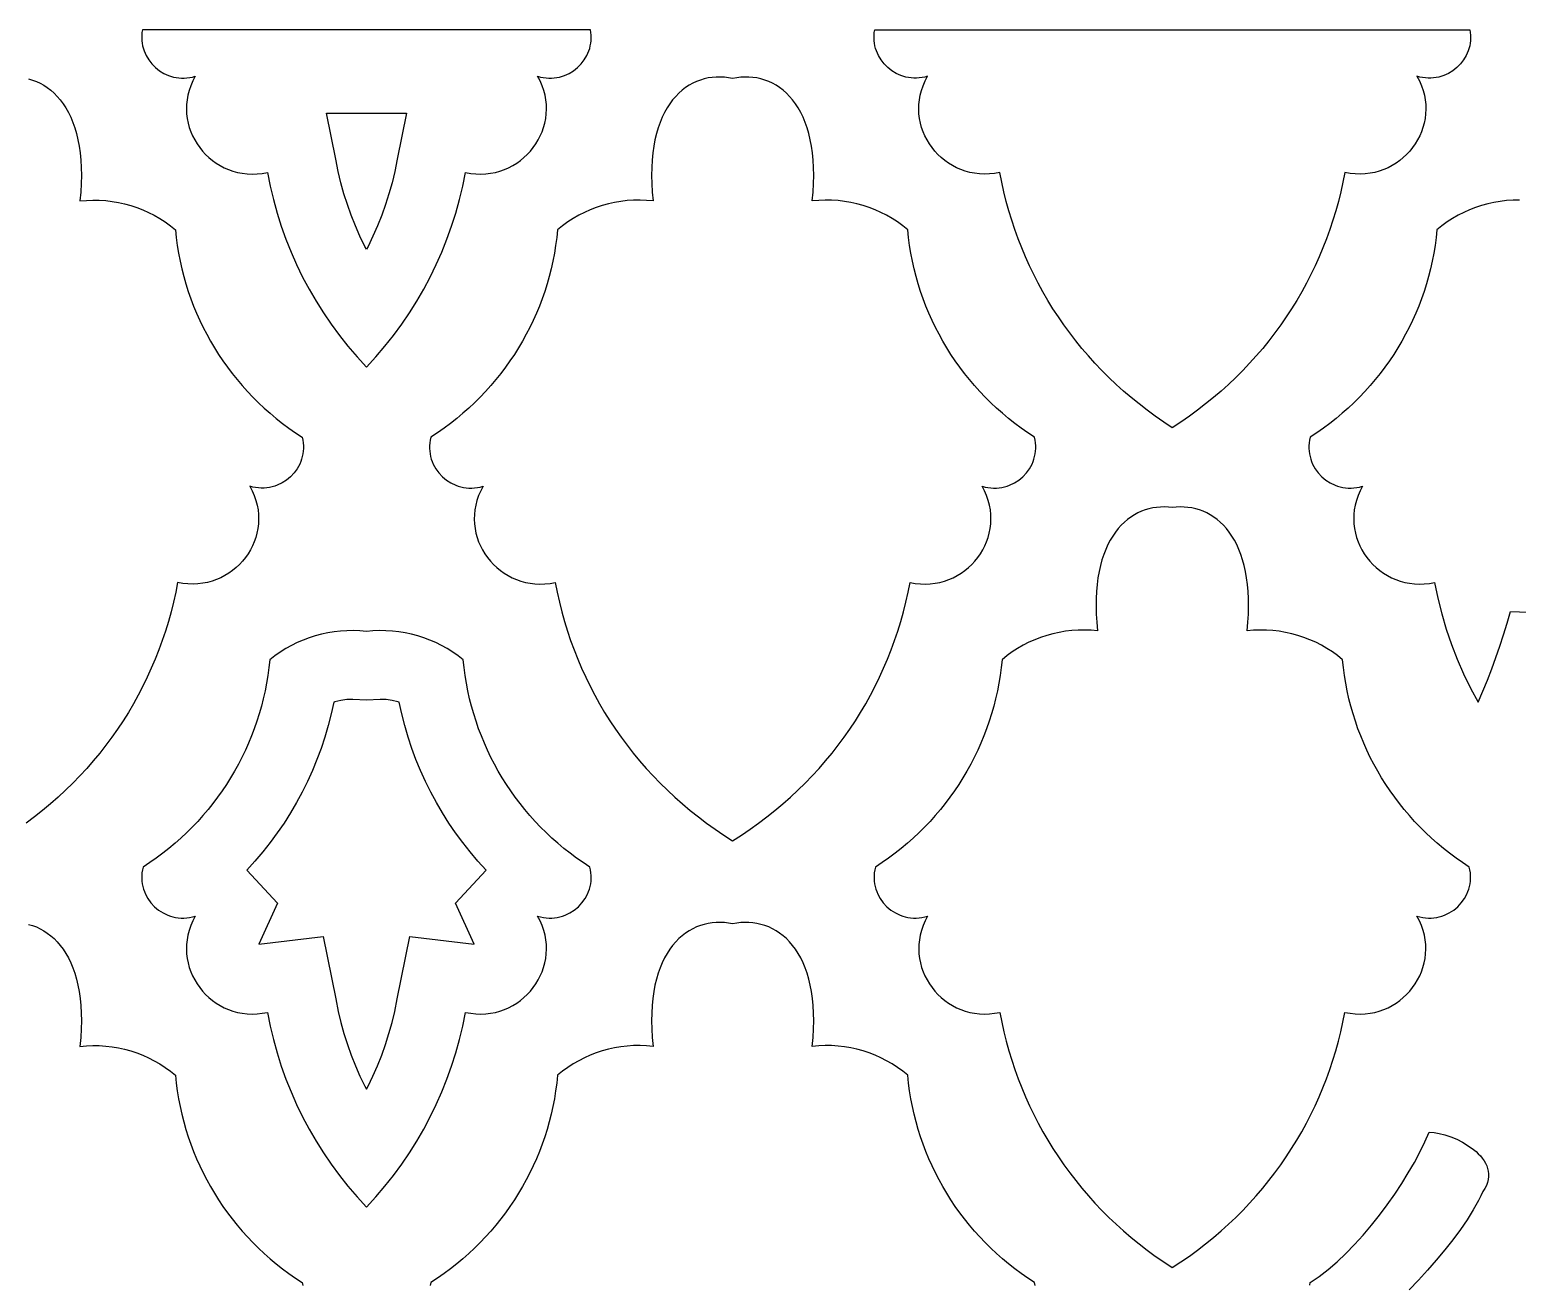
# Model space of a CAD drawing. Extents: x 50 to 3710, y -977 to -877.
# Drawn here: x 2746.4 to 2811.5, y -931.9 to -877.1 of the extents above; entities that cross this region are included whole.
import ezdxf

# ---------------------------------------------------------------- set-up
doc = ezdxf.new("R2010")
doc.units = 0
doc.layers.add('LAYER_1', color=18, linetype='CONTINUOUS')

msp = doc.modelspace()

# ---------------------------------------------------------------- linework, layer by layer
at = {"layer": 'LAYER_1'}
for points in [[(2761.131, -891.842), (2761.544, -891.391), (2761.94, -890.928), (2762.317, -890.452), (2762.676, -889.964), (2763.016, -889.464), (2763.337, -888.953), (2763.639, -888.431), (2763.922, -887.899), (2764.185, -887.356), (2764.429, -886.805), (2764.652, -886.244), (2764.855, -885.675), (2765.038, -885.098), (2765.201, -884.513), (2765.342, -883.921), (2765.463, -883.322), (2765.69, -883.364), (2765.915, -883.389), (2766.135, -883.396), (2766.351, -883.387), (2766.563, -883.362), (2766.769, -883.322), (2766.969, -883.268), (2767.163, -883.2), (2767.35, -883.119), (2767.53, -883.025), (2767.702, -882.92), (2767.865, -882.803), (2768.02, -882.675), (2768.165, -882.538), (2768.301, -882.392), (2768.426, -882.237), (2768.54, -882.074), (2768.643, -881.904), (2768.735, -881.727), (2768.814, -881.544), (2768.88, -881.356), (2768.932, -881.163), (2768.971, -880.966), (2768.996, -880.766), (2769.006, -880.563), (2769, -880.358), (2768.979, -880.151), (2768.941, -879.944), (2768.887, -879.736), (2768.815, -879.529), (2768.725, -879.323), (2768.617, -879.119), (2768.74, -879.152), (2768.863, -879.176), (2768.984, -879.191), (2769.104, -879.199), (2769.223, -879.198), (2769.34, -879.19), (2769.568, -879.151), (2769.787, -879.085), (2769.993, -878.992), (2770.185, -878.876), (2770.361, -878.738), (2770.518, -878.58), (2770.655, -878.404), (2770.77, -878.213), (2770.86, -878.007), (2770.895, -877.899), (2770.923, -877.789), (2770.944, -877.676), (2770.957, -877.561), (2770.963, -877.444), (2770.961, -877.325), (2770.95, -877.205), (2770.931, -877.083), (2761.131, -877.083), (2751.33, -877.083), (2751.311, -877.205), (2751.301, -877.325), (2751.298, -877.444), (2751.304, -877.561), (2751.317, -877.676), (2751.338, -877.789), (2751.401, -878.007), (2751.491, -878.213), (2751.606, -878.404), (2751.743, -878.58), (2751.9, -878.738), (2752.076, -878.876), (2752.268, -878.992), (2752.475, -879.085), (2752.693, -879.151), (2752.806, -879.174), (2752.921, -879.19), (2753.038, -879.198), (2753.157, -879.199), (2753.277, -879.191), (2753.399, -879.176), (2753.521, -879.152), (2753.644, -879.119), (2753.536, -879.323), (2753.446, -879.529), (2753.374, -879.736), (2753.32, -879.944), (2753.282, -880.151), (2753.261, -880.358), (2753.255, -880.563), (2753.265, -880.766), (2753.29, -880.966), (2753.329, -881.163), (2753.381, -881.356), (2753.448, -881.544), (2753.527, -881.727), (2753.618, -881.904), (2753.721, -882.074), (2753.835, -882.237), (2753.96, -882.392), (2754.096, -882.538), (2754.241, -882.675), (2754.396, -882.803), (2754.56, -882.92), (2754.732, -883.025), (2754.911, -883.119), (2755.098, -883.2), (2755.292, -883.268), (2755.492, -883.322), (2755.698, -883.362), (2755.91, -883.387), (2756.126, -883.396), (2756.347, -883.389), (2756.571, -883.364), (2756.799, -883.322), (2756.919, -883.921), (2757.061, -884.513), (2757.223, -885.098), (2757.406, -885.675), (2757.609, -886.244), (2757.833, -886.805), (2758.076, -887.356), (2758.339, -887.899), (2758.622, -888.431), (2758.924, -888.953), (2759.245, -889.464), (2759.585, -889.964), (2759.944, -890.452), (2760.321, -890.928), (2760.717, -891.391)], [(2796.38, -894.488), (2796.004, -894.241), (2795.636, -893.985), (2795.276, -893.722), (2794.925, -893.451), (2794.582, -893.172), (2794.248, -892.885), (2793.922, -892.591), (2793.605, -892.29), (2793.297, -891.982), (2792.998, -891.667), (2792.708, -891.345), (2792.427, -891.017), (2792.156, -890.682), (2791.893, -890.341), (2791.64, -889.994), (2791.396, -889.641), (2791.161, -889.283), (2790.937, -888.918), (2790.721, -888.548), (2790.516, -888.173), (2790.32, -887.793), (2790.134, -887.408), (2789.958, -887.019), (2789.792, -886.624), (2789.636, -886.225), (2789.49, -885.822), (2789.354, -885.415), (2789.229, -885.004), (2789.114, -884.589), (2789.01, -884.17), (2788.916, -883.748), (2788.833, -883.322), (2788.605, -883.364), (2788.38, -883.389), (2788.16, -883.396), (2787.944, -883.387), (2787.732, -883.362), (2787.526, -883.322), (2787.326, -883.268), (2787.132, -883.2), (2786.945, -883.119), (2786.765, -883.025), (2786.594, -882.92), (2786.43, -882.803), (2786.275, -882.675), (2786.13, -882.538), (2785.994, -882.392), (2785.869, -882.237), (2785.755, -882.074), (2785.652, -881.904), (2785.56, -881.727), (2785.482, -881.544), (2785.415, -881.356), (2785.363, -881.163), (2785.324, -880.966), (2785.299, -880.766), (2785.289, -880.563), (2785.295, -880.358), (2785.316, -880.151), (2785.354, -879.944), (2785.408, -879.736), (2785.48, -879.529), (2785.57, -879.323), (2785.678, -879.119), (2785.555, -879.152), (2785.433, -879.176), (2785.311, -879.191), (2785.191, -879.199), (2785.072, -879.198), (2784.955, -879.19), (2784.727, -879.151), (2784.508, -879.085), (2784.302, -878.992), (2784.11, -878.876), (2783.934, -878.738), (2783.777, -878.58), (2783.64, -878.404), (2783.525, -878.213), (2783.435, -878.007), (2783.4, -877.899), (2783.372, -877.789), (2783.351, -877.676), (2783.338, -877.561), (2783.332, -877.444), (2783.335, -877.325), (2783.345, -877.205), (2783.364, -877.083), (2809.396, -877.083), (2809.415, -877.205), (2809.426, -877.325), (2809.428, -877.444), (2809.423, -877.561), (2809.409, -877.676), (2809.388, -877.789), (2809.325, -878.007), (2809.235, -878.213), (2809.121, -878.404), (2808.984, -878.58), (2808.826, -878.738), (2808.65, -878.876), (2808.458, -878.992), (2808.252, -879.085), (2808.034, -879.151), (2807.921, -879.174), (2807.806, -879.19), (2807.689, -879.198), (2807.57, -879.199), (2807.449, -879.191), (2807.328, -879.176), (2807.206, -879.152), (2807.083, -879.119), (2807.191, -879.323), (2807.28, -879.529), (2807.352, -879.736), (2807.407, -879.944), (2807.444, -880.151), (2807.466, -880.358), (2807.471, -880.563), (2807.461, -880.766), (2807.437, -880.966), (2807.398, -881.163), (2807.345, -881.356), (2807.279, -881.544), (2807.2, -881.727), (2807.109, -881.904), (2807.006, -882.074), (2806.891, -882.237), (2806.766, -882.392), (2806.631, -882.538), (2806.485, -882.675), (2806.331, -882.803), (2806.167, -882.92), (2805.995, -883.025), (2805.815, -883.119), (2805.628, -883.2), (2805.434, -883.268), (2805.234, -883.322), (2805.028, -883.362), (2804.817, -883.387), (2804.601, -883.396), (2804.38, -883.389), (2804.156, -883.364), (2803.928, -883.322), (2803.845, -883.748), (2803.751, -884.17), (2803.646, -884.589), (2803.531, -885.004), (2803.406, -885.415), (2803.271, -885.822), (2803.125, -886.225), (2802.969, -886.624), (2802.803, -887.019), (2802.627, -887.408), (2802.441, -887.793), (2802.245, -888.173), (2802.039, -888.548), (2801.824, -888.918), (2801.599, -889.283), (2801.365, -889.641), (2801.121, -889.994), (2800.868, -890.341), (2800.605, -890.682), (2800.333, -891.017), (2800.052, -891.345), (2799.762, -891.667), (2799.463, -891.982), (2799.155, -892.29), (2798.839, -892.591), (2798.513, -892.885), (2798.179, -893.172), (2797.836, -893.451), (2797.485, -893.722), (2797.125, -893.985), (2796.757, -894.241)], [(2777.148, -879.212), (2776.969, -879.18), (2776.79, -879.159), (2776.612, -879.15), (2776.434, -879.152), (2776.257, -879.167), (2776.082, -879.193), (2775.909, -879.232), (2775.738, -879.283), (2775.571, -879.347), (2775.407, -879.423), (2775.247, -879.512), (2775.091, -879.614), (2774.941, -879.729), (2774.796, -879.857), (2774.657, -879.999), (2774.524, -880.154), (2774.398, -880.322), (2774.28, -880.504), (2774.169, -880.7), (2774.067, -880.91), (2773.974, -881.134), (2773.89, -881.373), (2773.815, -881.625), (2773.751, -881.893), (2773.698, -882.174), (2773.656, -882.471), (2773.625, -882.783), (2773.607, -883.109), (2773.601, -883.451), (2773.608, -883.808), (2773.629, -884.181), (2773.665, -884.569), (2773.382, -884.544), (2773.099, -884.534), (2772.817, -884.538), (2772.537, -884.556), (2772.259, -884.588), (2771.983, -884.634), (2771.711, -884.694), (2771.442, -884.768), (2771.178, -884.855), (2770.918, -884.956), (2770.663, -885.069), (2770.414, -885.196), (2770.172, -885.335), (2769.936, -885.488), (2769.708, -885.652), (2769.488, -885.829), (2769.452, -886.175), (2769.406, -886.519), (2769.35, -886.86), (2769.285, -887.199), (2769.21, -887.535), (2769.125, -887.868), (2769.031, -888.198), (2768.928, -888.524), (2768.816, -888.847), (2768.694, -889.167), (2768.564, -889.482), (2768.424, -889.794), (2768.276, -890.101), (2768.12, -890.404), (2767.955, -890.702), (2767.781, -890.995), (2767.599, -891.284), (2767.409, -891.567), (2767.211, -891.845), (2767.005, -892.118), (2766.79, -892.385), (2766.569, -892.646), (2766.339, -892.902), (2766.102, -893.151), (2765.858, -893.393), (2765.606, -893.629), (2765.347, -893.859), (2765.081, -894.082), (2764.807, -894.297), (2764.527, -894.505), (2764.24, -894.706), (2763.947, -894.9), (2763.919, -895.026), (2763.9, -895.151), (2763.891, -895.274), (2763.89, -895.396), (2763.897, -895.517), (2763.913, -895.634), (2763.936, -895.75), (2763.967, -895.863), (2764.005, -895.972), (2764.051, -896.079), (2764.161, -896.281), (2764.296, -896.466), (2764.453, -896.634), (2764.63, -896.78), (2764.825, -896.904), (2765.035, -897.003), (2765.145, -897.043), (2765.258, -897.075), (2765.373, -897.1), (2765.491, -897.118), (2765.612, -897.128), (2765.734, -897.13), (2765.857, -897.123), (2765.982, -897.108), (2766.108, -897.083), (2766.235, -897.05), (2766.127, -897.254), (2766.037, -897.46), (2765.965, -897.667), (2765.911, -897.874), (2765.873, -898.082), (2765.852, -898.288), (2765.846, -898.493), (2765.856, -898.696), (2765.881, -898.897), (2765.92, -899.094), (2765.972, -899.286), (2766.038, -899.475), (2766.117, -899.657), (2766.209, -899.834), (2766.312, -900.005), (2766.426, -900.167), (2766.551, -900.322), (2766.687, -900.469), (2766.832, -900.606), (2766.987, -900.733), (2767.15, -900.85), (2767.322, -900.956), (2767.502, -901.049), (2767.689, -901.13), (2767.883, -901.199), (2768.083, -901.253), (2768.289, -901.293), (2768.501, -901.318), (2768.717, -901.327), (2768.937, -901.319), (2769.162, -901.295), (2769.389, -901.253), (2769.474, -901.686), (2769.57, -902.115), (2769.677, -902.541), (2769.794, -902.962), (2769.922, -903.38), (2770.061, -903.794), (2770.211, -904.204), (2770.371, -904.609), (2770.541, -905.01), (2770.722, -905.405), (2770.913, -905.796), (2771.114, -906.182), (2771.325, -906.562), (2771.547, -906.937), (2771.778, -907.306), (2772.019, -907.669), (2772.27, -908.027), (2772.53, -908.378), (2772.8, -908.723), (2773.08, -909.061), (2773.369, -909.393), (2773.667, -909.718), (2773.975, -910.035), (2774.292, -910.346), (2774.618, -910.649), (2774.953, -910.945), (2775.297, -911.233), (2775.649, -911.513), (2776.011, -911.785), (2776.381, -912.048), (2776.76, -912.304), (2777.148, -912.551), (2777.535, -912.304), (2777.914, -912.048), (2778.284, -911.785), (2778.646, -911.513), (2778.999, -911.233), (2779.343, -910.945), (2779.678, -910.649), (2780.003, -910.346), (2780.32, -910.035), (2780.628, -909.718), (2780.926, -909.393), (2781.215, -909.061), (2781.495, -908.723), (2781.765, -908.378), (2782.025, -908.027), (2782.276, -907.669), (2782.517, -907.306), (2782.748, -906.937), (2782.97, -906.562), (2783.181, -906.182), (2783.382, -905.796), (2783.573, -905.405), (2783.754, -905.01), (2783.924, -904.609), (2784.084, -904.204), (2784.234, -903.794), (2784.373, -903.38), (2784.501, -902.962), (2784.618, -902.541), (2784.725, -902.115), (2784.821, -901.686), (2784.906, -901.253), (2785.133, -901.295), (2785.358, -901.319), (2785.578, -901.327), (2785.795, -901.318), (2786.006, -901.293), (2786.212, -901.253), (2786.412, -901.199), (2786.606, -901.13), (2786.793, -901.049), (2786.973, -900.956), (2787.145, -900.85), (2787.308, -900.733), (2787.463, -900.606), (2787.608, -900.469), (2787.744, -900.322), (2787.869, -900.167), (2787.984, -900.005), (2788.087, -899.834), (2788.178, -899.657), (2788.257, -899.475), (2788.323, -899.286), (2788.376, -899.094), (2788.415, -898.897), (2788.439, -898.696), (2788.449, -898.493), (2788.443, -898.288), (2788.422, -898.082), (2788.384, -897.874), (2788.33, -897.667), (2788.258, -897.46), (2788.168, -897.254), (2788.06, -897.05), (2788.187, -897.083), (2788.313, -897.108), (2788.438, -897.123), (2788.561, -897.13), (2788.683, -897.128), (2788.804, -897.118), (2788.922, -897.1), (2789.037, -897.075), (2789.151, -897.043), (2789.261, -897.003), (2789.471, -896.904), (2789.665, -896.78), (2789.842, -896.634), (2789.999, -896.466), (2790.134, -896.281), (2790.245, -896.079), (2790.29, -895.972), (2790.328, -895.863), (2790.359, -895.75), (2790.382, -895.634), (2790.398, -895.517), (2790.406, -895.396), (2790.405, -895.274), (2790.395, -895.151), (2790.376, -895.026), (2790.348, -894.9), (2790.055, -894.706), (2789.768, -894.505), (2789.488, -894.297), (2789.215, -894.082), (2788.948, -893.859), (2788.689, -893.629), (2788.438, -893.393), (2788.193, -893.151), (2787.956, -892.902), (2787.726, -892.646), (2787.505, -892.385), (2787.291, -892.118), (2787.084, -891.845), (2786.886, -891.567), (2786.696, -891.284), (2786.514, -890.995), (2786.341, -890.702), (2786.175, -890.404), (2786.019, -890.101), (2785.871, -889.794), (2785.731, -889.482), (2785.601, -889.167), (2785.48, -888.847), (2785.367, -888.524), (2785.264, -888.198), (2785.17, -887.868), (2785.085, -887.535), (2785.01, -887.199), (2784.945, -886.86), (2784.889, -886.519), (2784.843, -886.175), (2784.808, -885.829), (2784.587, -885.652), (2784.359, -885.488), (2784.123, -885.335), (2783.881, -885.196), (2783.632, -885.069), (2783.377, -884.956), (2783.118, -884.855), (2782.853, -884.768), (2782.584, -884.694), (2782.312, -884.634), (2782.036, -884.588), (2781.758, -884.556), (2781.478, -884.538), (2781.196, -884.534), (2780.914, -884.544), (2780.631, -884.569), (2780.666, -884.181), (2780.687, -883.808), (2780.694, -883.451), (2780.688, -883.109), (2780.67, -882.783), (2780.64, -882.471), (2780.597, -882.174), (2780.544, -881.893), (2780.48, -881.625), (2780.405, -881.373), (2780.321, -881.134), (2780.228, -880.91), (2780.126, -880.7), (2780.015, -880.504), (2779.897, -880.322), (2779.771, -880.154), (2779.638, -879.999), (2779.499, -879.857), (2779.354, -879.729), (2779.204, -879.614), (2779.048, -879.512), (2778.888, -879.423), (2778.724, -879.347), (2778.557, -879.283), (2778.386, -879.232), (2778.213, -879.193), (2778.038, -879.167), (2777.861, -879.152), (2777.683, -879.15), (2777.505, -879.159), (2777.326, -879.18)], [(2777.148, -879.212), (2776.969, -879.18), (2776.79, -879.159), (2776.612, -879.15), (2776.434, -879.152), (2776.257, -879.167), (2776.082, -879.193), (2775.909, -879.232), (2775.738, -879.283), (2775.571, -879.347), (2775.407, -879.423), (2775.247, -879.512), (2775.091, -879.614), (2774.941, -879.729), (2774.796, -879.857), (2774.657, -879.999), (2774.524, -880.154), (2774.398, -880.322), (2774.28, -880.504), (2774.169, -880.7), (2774.067, -880.91), (2773.974, -881.134), (2773.89, -881.373), (2773.815, -881.625), (2773.751, -881.893), (2773.698, -882.174), (2773.656, -882.471), (2773.625, -882.783), (2773.607, -883.109), (2773.601, -883.451), (2773.608, -883.808), (2773.629, -884.181), (2773.665, -884.569), (2773.382, -884.544), (2773.099, -884.534), (2772.817, -884.538), (2772.537, -884.556), (2772.259, -884.588), (2771.983, -884.634), (2771.711, -884.694), (2771.442, -884.768), (2771.178, -884.855), (2770.918, -884.956), (2770.663, -885.069), (2770.414, -885.196), (2770.172, -885.335), (2769.936, -885.488), (2769.708, -885.652), (2769.488, -885.829), (2769.452, -886.175), (2769.406, -886.519), (2769.35, -886.86), (2769.285, -887.199), (2769.21, -887.535), (2769.125, -887.868), (2769.031, -888.198), (2768.928, -888.524), (2768.816, -888.847), (2768.694, -889.167), (2768.564, -889.482), (2768.424, -889.794), (2768.276, -890.101), (2768.12, -890.404), (2767.955, -890.702), (2767.781, -890.995), (2767.599, -891.284), (2767.409, -891.567), (2767.211, -891.845), (2767.005, -892.118), (2766.79, -892.385), (2766.569, -892.646), (2766.339, -892.902), (2766.102, -893.151), (2765.858, -893.393), (2765.606, -893.629), (2765.347, -893.859), (2765.081, -894.082), (2764.807, -894.297), (2764.527, -894.505), (2764.24, -894.706), (2763.947, -894.9), (2763.919, -895.026), (2763.9, -895.151), (2763.891, -895.274), (2763.89, -895.396), (2763.897, -895.517), (2763.913, -895.634), (2763.936, -895.75), (2763.967, -895.863), (2764.005, -895.972), (2764.051, -896.079), (2764.161, -896.281), (2764.296, -896.466), (2764.453, -896.634), (2764.63, -896.78), (2764.825, -896.904), (2765.035, -897.003), (2765.145, -897.043), (2765.258, -897.075), (2765.373, -897.1), (2765.491, -897.118), (2765.612, -897.128), (2765.734, -897.13), (2765.857, -897.123), (2765.982, -897.108), (2766.108, -897.083), (2766.235, -897.05), (2766.127, -897.254), (2766.037, -897.46), (2765.965, -897.667), (2765.911, -897.874), (2765.873, -898.082), (2765.852, -898.288), (2765.846, -898.493), (2765.856, -898.696), (2765.881, -898.897), (2765.92, -899.094), (2765.972, -899.286), (2766.038, -899.475), (2766.117, -899.657), (2766.209, -899.834), (2766.312, -900.005), (2766.426, -900.167), (2766.551, -900.322), (2766.687, -900.469), (2766.832, -900.606), (2766.987, -900.733), (2767.15, -900.85), (2767.322, -900.956), (2767.502, -901.049), (2767.689, -901.13), (2767.883, -901.199), (2768.083, -901.253), (2768.289, -901.293), (2768.501, -901.318), (2768.717, -901.327), (2768.937, -901.319), (2769.162, -901.295), (2769.389, -901.253), (2769.474, -901.686), (2769.57, -902.115), (2769.677, -902.541), (2769.794, -902.962), (2769.922, -903.38), (2770.061, -903.794), (2770.211, -904.204), (2770.371, -904.609), (2770.541, -905.01), (2770.722, -905.405), (2770.913, -905.796), (2771.114, -906.182), (2771.325, -906.562), (2771.547, -906.937), (2771.778, -907.306), (2772.019, -907.669), (2772.27, -908.027), (2772.53, -908.378), (2772.8, -908.723), (2773.08, -909.061), (2773.369, -909.393), (2773.667, -909.718), (2773.975, -910.035), (2774.292, -910.346), (2774.618, -910.649), (2774.953, -910.945), (2775.297, -911.233), (2775.649, -911.513), (2776.011, -911.785), (2776.381, -912.048), (2776.76, -912.304), (2777.148, -912.551), (2777.535, -912.304), (2777.914, -912.048), (2778.284, -911.785), (2778.646, -911.513), (2778.999, -911.233), (2779.343, -910.945), (2779.678, -910.649), (2780.003, -910.346), (2780.32, -910.035), (2780.628, -909.718), (2780.926, -909.393), (2781.215, -909.061), (2781.495, -908.723), (2781.765, -908.378), (2782.025, -908.027), (2782.276, -907.669), (2782.517, -907.306), (2782.748, -906.937), (2782.97, -906.562), (2783.181, -906.182), (2783.382, -905.796), (2783.573, -905.405), (2783.754, -905.01), (2783.924, -904.609), (2784.084, -904.204), (2784.234, -903.794), (2784.373, -903.38), (2784.501, -902.962), (2784.618, -902.541), (2784.725, -902.115), (2784.821, -901.686), (2784.906, -901.253), (2785.133, -901.295), (2785.358, -901.319), (2785.578, -901.327), (2785.795, -901.318), (2786.006, -901.293), (2786.212, -901.253), (2786.412, -901.199), (2786.606, -901.13), (2786.793, -901.049), (2786.973, -900.956), (2787.145, -900.85), (2787.308, -900.733), (2787.463, -900.606), (2787.608, -900.469), (2787.744, -900.322), (2787.869, -900.167), (2787.984, -900.005), (2788.087, -899.834), (2788.178, -899.657), (2788.257, -899.475), (2788.323, -899.286), (2788.376, -899.094), (2788.415, -898.897), (2788.439, -898.696), (2788.449, -898.493), (2788.443, -898.288), (2788.422, -898.082), (2788.384, -897.874), (2788.33, -897.667), (2788.258, -897.46), (2788.168, -897.254), (2788.06, -897.05), (2788.187, -897.083), (2788.313, -897.108), (2788.438, -897.123), (2788.561, -897.13), (2788.683, -897.128), (2788.804, -897.118), (2788.922, -897.1), (2789.037, -897.075), (2789.151, -897.043), (2789.261, -897.003), (2789.471, -896.904), (2789.665, -896.78), (2789.842, -896.634), (2789.999, -896.466), (2790.134, -896.281), (2790.245, -896.079), (2790.29, -895.972), (2790.328, -895.863), (2790.359, -895.75), (2790.382, -895.634), (2790.398, -895.517), (2790.406, -895.396), (2790.405, -895.274), (2790.395, -895.151), (2790.376, -895.026), (2790.348, -894.9), (2790.055, -894.706), (2789.768, -894.505), (2789.488, -894.297), (2789.215, -894.082), (2788.948, -893.859), (2788.689, -893.629), (2788.438, -893.393), (2788.193, -893.151), (2787.956, -892.902), (2787.726, -892.646), (2787.505, -892.385), (2787.291, -892.118), (2787.084, -891.845), (2786.886, -891.567), (2786.696, -891.284), (2786.514, -890.995), (2786.341, -890.702), (2786.175, -890.404), (2786.019, -890.101), (2785.871, -889.794), (2785.731, -889.482), (2785.601, -889.167), (2785.48, -888.847), (2785.367, -888.524), (2785.264, -888.198), (2785.17, -887.868), (2785.085, -887.535), (2785.01, -887.199), (2784.945, -886.86), (2784.889, -886.519), (2784.843, -886.175), (2784.808, -885.829), (2784.587, -885.652), (2784.359, -885.488), (2784.123, -885.335), (2783.881, -885.196), (2783.632, -885.069), (2783.377, -884.956), (2783.118, -884.855), (2782.853, -884.768), (2782.584, -884.694), (2782.312, -884.634), (2782.036, -884.588), (2781.758, -884.556), (2781.478, -884.538), (2781.196, -884.534), (2780.914, -884.544), (2780.631, -884.569), (2780.666, -884.181), (2780.687, -883.808), (2780.694, -883.451), (2780.688, -883.109), (2780.67, -882.783), (2780.64, -882.471), (2780.597, -882.174), (2780.544, -881.893), (2780.48, -881.625), (2780.405, -881.373), (2780.321, -881.134), (2780.228, -880.91), (2780.126, -880.7), (2780.015, -880.504), (2779.897, -880.322), (2779.771, -880.154), (2779.638, -879.999), (2779.499, -879.857), (2779.354, -879.729), (2779.204, -879.614), (2779.048, -879.512), (2778.888, -879.423), (2778.724, -879.347), (2778.557, -879.283), (2778.386, -879.232), (2778.213, -879.193), (2778.038, -879.167), (2777.861, -879.152), (2777.683, -879.15), (2777.505, -879.159), (2777.326, -879.18)], [(2761.131, -886.682), (2761.062, -886.556), (2760.846, -886.111), (2760.647, -885.658), (2760.463, -885.198), (2760.296, -884.73), (2760.146, -884.255), (2760.012, -883.773), (2759.895, -883.285), (2759.785, -882.739), (2759.383, -880.737), (2761.131, -880.737), (2762.879, -880.737), (2762.476, -882.739), (2762.366, -883.285), (2762.249, -883.773), (2762.116, -884.255), (2761.965, -884.73), (2761.798, -885.198), (2761.615, -885.658), (2761.415, -886.111), (2761.199, -886.556)], [(2796.38, -931.222), (2796.757, -930.975), (2797.125, -930.72), (2797.485, -930.456), (2797.836, -930.185), (2798.179, -929.906), (2798.513, -929.62), (2798.839, -929.326), (2799.155, -929.025), (2799.463, -928.717), (2799.762, -928.402), (2800.052, -928.08), (2800.333, -927.751), (2800.605, -927.417), (2800.868, -927.076), (2801.121, -926.729), (2801.365, -926.376), (2801.599, -926.017), (2801.824, -925.653), (2802.039, -925.283), (2802.245, -924.908), (2802.441, -924.528), (2802.627, -924.143), (2802.803, -923.753), (2802.969, -923.359), (2803.125, -922.96), (2803.271, -922.557), (2803.406, -922.149), (2803.532, -921.738), (2803.647, -921.323), (2803.751, -920.904), (2803.845, -920.482), (2803.928, -920.057), (2804.156, -920.099), (2804.38, -920.123), (2804.601, -920.131), (2804.817, -920.121), (2805.028, -920.097), (2805.234, -920.057), (2805.435, -920.002), (2805.629, -919.934), (2805.816, -919.853), (2805.995, -919.759), (2806.167, -919.654), (2806.331, -919.537), (2806.485, -919.41), (2806.631, -919.273), (2806.766, -919.126), (2806.892, -918.971), (2807.006, -918.808), (2807.109, -918.638), (2807.2, -918.461), (2807.279, -918.279), (2807.345, -918.09), (2807.398, -917.898), (2807.437, -917.701), (2807.462, -917.5), (2807.471, -917.297), (2807.466, -917.092), (2807.445, -916.886), (2807.407, -916.678), (2807.352, -916.471), (2807.281, -916.264), (2807.191, -916.058), (2807.083, -915.854), (2807.209, -915.887), (2807.335, -915.911), (2807.46, -915.927), (2807.584, -915.933), (2807.706, -915.932), (2807.826, -915.922), (2807.944, -915.904), (2808.06, -915.879), (2808.173, -915.847), (2808.283, -915.807), (2808.493, -915.708), (2808.688, -915.584), (2808.865, -915.438), (2809.022, -915.27), (2809.157, -915.085), (2809.267, -914.883), (2809.312, -914.776), (2809.351, -914.666), (2809.382, -914.554), (2809.405, -914.438), (2809.421, -914.32), (2809.428, -914.2), (2809.427, -914.078), (2809.417, -913.955), (2809.399, -913.83), (2809.371, -913.704), (2809.077, -913.51), (2808.79, -913.309), (2808.51, -913.101), (2808.237, -912.886), (2807.971, -912.663), (2807.712, -912.433), (2807.46, -912.197), (2807.216, -911.954), (2806.979, -911.705), (2806.749, -911.45), (2806.527, -911.189), (2806.313, -910.922), (2806.107, -910.649), (2805.909, -910.371), (2805.719, -910.088), (2805.537, -909.799), (2805.363, -909.506), (2805.198, -909.207), (2805.041, -908.905), (2804.893, -908.597), (2804.754, -908.286), (2804.623, -907.971), (2804.502, -907.651), (2804.39, -907.328), (2804.286, -907.002), (2804.193, -906.672), (2804.108, -906.339), (2804.033, -906.003), (2803.968, -905.664), (2803.912, -905.323), (2803.866, -904.979), (2803.83, -904.633), (2803.61, -904.456), (2803.382, -904.291), (2803.146, -904.139), (2802.903, -904), (2802.655, -903.873), (2802.4, -903.76), (2802.14, -903.659), (2801.875, -903.572), (2801.607, -903.498), (2801.334, -903.438), (2801.059, -903.392), (2800.781, -903.36), (2800.5, -903.341), (2800.219, -903.338), (2799.936, -903.348), (2799.653, -903.373), (2799.687, -902.999), (2799.708, -902.639), (2799.716, -902.294), (2799.713, -901.963), (2799.697, -901.646), (2799.67, -901.343), (2799.632, -901.053), (2799.583, -900.778), (2799.525, -900.516), (2799.457, -900.268), (2799.379, -900.033), (2799.293, -899.811), (2799.198, -899.603), (2799.096, -899.407), (2798.986, -899.225), (2798.868, -899.055), (2798.745, -898.898), (2798.615, -898.753), (2798.479, -898.621), (2798.338, -898.501), (2798.191, -898.394), (2798.041, -898.298), (2797.886, -898.215), (2797.728, -898.143), (2797.566, -898.083), (2797.402, -898.034), (2797.235, -897.997), (2797.066, -897.971), (2796.896, -897.957), (2796.725, -897.953), (2796.553, -897.961), (2796.38, -897.979), (2796.208, -897.961), (2796.036, -897.953), (2795.865, -897.957), (2795.695, -897.971), (2795.526, -897.997), (2795.359, -898.034), (2795.195, -898.083), (2795.033, -898.143), (2794.875, -898.215), (2794.72, -898.298), (2794.569, -898.394), (2794.423, -898.501), (2794.282, -898.621), (2794.146, -898.753), (2794.016, -898.898), (2793.892, -899.055), (2793.775, -899.225), (2793.665, -899.407), (2793.563, -899.603), (2793.468, -899.811), (2793.382, -900.033), (2793.304, -900.268), (2793.236, -900.516), (2793.177, -900.778), (2793.129, -901.053), (2793.091, -901.343), (2793.064, -901.646), (2793.048, -901.963), (2793.044, -902.294), (2793.053, -902.639), (2793.074, -902.999), (2793.108, -903.373), (2792.825, -903.348), (2792.542, -903.338), (2792.26, -903.341), (2791.98, -903.36), (2791.702, -903.392), (2791.427, -903.438), (2791.154, -903.498), (2790.885, -903.572), (2790.621, -903.659), (2790.361, -903.76), (2790.106, -903.873), (2789.857, -904), (2789.615, -904.139), (2789.379, -904.291), (2789.151, -904.456), (2788.931, -904.633), (2788.895, -904.979), (2788.849, -905.323), (2788.793, -905.664), (2788.728, -906.003), (2788.653, -906.339), (2788.568, -906.672), (2788.474, -907.002), (2788.371, -907.328), (2788.259, -907.651), (2788.137, -907.971), (2788.007, -908.286), (2787.868, -908.597), (2787.72, -908.905), (2787.563, -909.207), (2787.398, -909.506), (2787.224, -909.799), (2787.042, -910.088), (2786.852, -910.371), (2786.654, -910.649), (2786.448, -910.922), (2786.234, -911.189), (2786.012, -911.45), (2785.782, -911.705), (2785.545, -911.954), (2785.301, -912.197), (2785.049, -912.433), (2784.79, -912.663), (2784.524, -912.886), (2784.25, -913.101), (2783.97, -913.309), (2783.683, -913.51), (2783.39, -913.704), (2783.362, -913.83), (2783.343, -913.955), (2783.334, -914.078), (2783.333, -914.2), (2783.34, -914.32), (2783.356, -914.438), (2783.379, -914.554), (2783.41, -914.666), (2783.448, -914.776), (2783.494, -914.883), (2783.604, -915.085), (2783.739, -915.27), (2783.896, -915.438), (2784.073, -915.584), (2784.268, -915.708), (2784.478, -915.807), (2784.588, -915.847), (2784.701, -915.879), (2784.816, -915.904), (2784.935, -915.922), (2785.055, -915.932), (2785.177, -915.933), (2785.301, -915.927), (2785.425, -915.911), (2785.551, -915.887), (2785.678, -915.854), (2785.57, -916.058), (2785.48, -916.264), (2785.408, -916.471), (2785.354, -916.678), (2785.316, -916.886), (2785.295, -917.092), (2785.289, -917.297), (2785.299, -917.5), (2785.324, -917.701), (2785.363, -917.898), (2785.415, -918.09), (2785.482, -918.279), (2785.56, -918.461), (2785.652, -918.638), (2785.755, -918.808), (2785.869, -918.971), (2785.994, -919.126), (2786.13, -919.273), (2786.275, -919.41), (2786.43, -919.537), (2786.594, -919.654), (2786.765, -919.759), (2786.945, -919.853), (2787.132, -919.934), (2787.326, -920.002), (2787.526, -920.057), (2787.732, -920.097), (2787.944, -920.121), (2788.16, -920.131), (2788.38, -920.123), (2788.605, -920.099), (2788.833, -920.057), (2788.916, -920.482), (2789.01, -920.904), (2789.114, -921.323), (2789.229, -921.738), (2789.354, -922.149), (2789.49, -922.557), (2789.636, -922.96), (2789.792, -923.359), (2789.958, -923.753), (2790.134, -924.143), (2790.32, -924.528), (2790.516, -924.908), (2790.721, -925.283), (2790.937, -925.653), (2791.161, -926.017), (2791.396, -926.376), (2791.64, -926.729), (2791.893, -927.076), (2792.156, -927.417), (2792.427, -927.751), (2792.708, -928.08), (2792.998, -928.402), (2793.297, -928.717), (2793.605, -929.025), (2793.922, -929.326), (2794.248, -929.62), (2794.582, -929.906), (2794.925, -930.185), (2795.276, -930.456), (2795.636, -930.72), (2796.004, -930.975)], [(2761.131, -928.576), (2761.544, -928.125), (2761.94, -927.662), (2762.317, -927.186), (2762.676, -926.698), (2763.016, -926.198), (2763.337, -925.687), (2763.639, -925.165), (2763.922, -924.633), (2764.185, -924.091), (2764.429, -923.539), (2764.652, -922.978), (2764.855, -922.409), (2765.038, -921.832), (2765.201, -921.247), (2765.342, -920.655), (2765.463, -920.057), (2765.69, -920.099), (2765.915, -920.123), (2766.135, -920.131), (2766.351, -920.121), (2766.563, -920.097), (2766.769, -920.057), (2766.969, -920.002), (2767.163, -919.934), (2767.35, -919.853), (2767.53, -919.759), (2767.702, -919.654), (2767.865, -919.537), (2768.02, -919.41), (2768.165, -919.273), (2768.301, -919.126), (2768.426, -918.971), (2768.54, -918.808), (2768.643, -918.638), (2768.735, -918.461), (2768.814, -918.279), (2768.88, -918.09), (2768.932, -917.898), (2768.971, -917.701), (2768.996, -917.5), (2769.006, -917.297), (2769, -917.092), (2768.979, -916.886), (2768.941, -916.678), (2768.887, -916.471), (2768.815, -916.264), (2768.725, -916.058), (2768.617, -915.854), (2768.744, -915.887), (2768.87, -915.911), (2768.995, -915.927), (2769.118, -915.933), (2769.24, -915.932), (2769.361, -915.922), (2769.479, -915.904), (2769.594, -915.879), (2769.707, -915.847), (2769.817, -915.807), (2770.027, -915.708), (2770.222, -915.584), (2770.399, -915.438), (2770.556, -915.27), (2770.691, -915.085), (2770.801, -914.883), (2770.847, -914.776), (2770.885, -914.666), (2770.916, -914.554), (2770.939, -914.438), (2770.955, -914.32), (2770.962, -914.2), (2770.961, -914.078), (2770.952, -913.955), (2770.933, -913.83), (2770.905, -913.704), (2770.612, -913.51), (2770.325, -913.309), (2770.045, -913.101), (2769.771, -912.886), (2769.505, -912.663), (2769.246, -912.433), (2768.994, -912.197), (2768.75, -911.954), (2768.513, -911.705), (2768.283, -911.45), (2768.061, -911.189), (2767.847, -910.922), (2767.641, -910.649), (2767.443, -910.371), (2767.253, -910.088), (2767.071, -909.799), (2766.897, -909.506), (2766.732, -909.207), (2766.576, -908.905), (2766.428, -908.597), (2766.288, -908.286), (2766.158, -907.971), (2766.036, -907.651), (2765.924, -907.328), (2765.821, -907.002), (2765.727, -906.672), (2765.642, -906.339), (2765.567, -906.003), (2765.502, -905.664), (2765.446, -905.323), (2765.4, -904.979), (2765.364, -904.633), (2765.138, -904.46), (2764.904, -904.298), (2764.664, -904.149), (2764.416, -904.013), (2764.163, -903.889), (2763.905, -903.778), (2763.641, -903.68), (2763.373, -903.594), (2763.101, -903.522), (2762.826, -903.463), (2762.548, -903.418), (2762.267, -903.386), (2761.985, -903.368), (2761.701, -903.364), (2761.416, -903.374), (2761.131, -903.398), (2760.845, -903.374), (2760.561, -903.364), (2760.277, -903.368), (2759.994, -903.386), (2759.713, -903.418), (2759.435, -903.463), (2759.16, -903.522), (2758.888, -903.594), (2758.62, -903.68), (2758.357, -903.778), (2758.098, -903.889), (2757.845, -904.013), (2757.598, -904.149), (2757.357, -904.298), (2757.123, -904.46), (2756.897, -904.633), (2756.861, -904.979), (2756.815, -905.323), (2756.759, -905.664), (2756.694, -906.003), (2756.619, -906.339), (2756.534, -906.672), (2756.44, -907.002), (2756.337, -907.328), (2756.225, -907.651), (2756.103, -907.971), (2755.973, -908.286), (2755.834, -908.597), (2755.686, -908.905), (2755.529, -909.207), (2755.364, -909.506), (2755.19, -909.799), (2755.008, -910.088), (2754.818, -910.371), (2754.62, -910.649), (2754.414, -910.922), (2754.2, -911.189), (2753.978, -911.45), (2753.748, -911.705), (2753.511, -911.954), (2753.267, -912.197), (2753.015, -912.433), (2752.756, -912.663), (2752.49, -912.886), (2752.217, -913.101), (2751.936, -913.309), (2751.65, -913.51), (2751.356, -913.704), (2751.328, -913.83), (2751.309, -913.955), (2751.3, -914.078), (2751.299, -914.2), (2751.306, -914.32), (2751.322, -914.438), (2751.345, -914.554), (2751.376, -914.666), (2751.415, -914.776), (2751.46, -914.883), (2751.57, -915.085), (2751.705, -915.27), (2751.862, -915.438), (2752.039, -915.584), (2752.234, -915.708), (2752.444, -915.807), (2752.554, -915.847), (2752.667, -915.879), (2752.783, -915.904), (2752.901, -915.922), (2753.021, -915.932), (2753.143, -915.933), (2753.267, -915.927), (2753.392, -915.911), (2753.517, -915.887), (2753.644, -915.854), (2753.536, -916.058), (2753.446, -916.264), (2753.374, -916.471), (2753.32, -916.678), (2753.282, -916.886), (2753.261, -917.092), (2753.255, -917.297), (2753.265, -917.5), (2753.29, -917.701), (2753.329, -917.898), (2753.381, -918.09), (2753.448, -918.279), (2753.527, -918.461), (2753.618, -918.638), (2753.721, -918.808), (2753.835, -918.971), (2753.96, -919.126), (2754.096, -919.273), (2754.241, -919.41), (2754.396, -919.537), (2754.56, -919.654), (2754.732, -919.759), (2754.911, -919.853), (2755.098, -919.934), (2755.292, -920.002), (2755.492, -920.057), (2755.698, -920.097), (2755.91, -920.121), (2756.126, -920.131), (2756.347, -920.123), (2756.571, -920.099), (2756.799, -920.057), (2756.919, -920.655), (2757.061, -921.247), (2757.223, -921.832), (2757.406, -922.409), (2757.609, -922.978), (2757.833, -923.539), (2758.076, -924.091), (2758.339, -924.633), (2758.622, -925.165), (2758.924, -925.687), (2759.245, -926.198), (2759.585, -926.698), (2759.944, -927.186), (2760.321, -927.662), (2760.717, -928.125)], [(2761.131, -923.416), (2761.199, -923.29), (2761.415, -922.845), (2761.615, -922.392), (2761.798, -921.932), (2761.965, -921.464), (2762.116, -920.989), (2762.249, -920.508), (2762.366, -920.02), (2762.476, -919.473), (2763.027, -916.735), (2765.838, -917.08), (2765.024, -915.288), (2766.365, -913.835), (2766.009, -913.445), (2765.668, -913.044), (2765.342, -912.631), (2765.031, -912.209), (2764.735, -911.777), (2764.456, -911.335), (2764.191, -910.885), (2763.943, -910.425), (2763.712, -909.958), (2763.496, -909.483), (2763.297, -909), (2763.116, -908.511), (2762.951, -908.015), (2762.803, -907.513), (2762.674, -907.006), (2762.561, -906.493), (2762.509, -906.475), (2762.255, -906.414), (2761.995, -906.378), (2761.733, -906.368), (2761.131, -906.404), (2760.529, -906.368), (2760.266, -906.378), (2760.007, -906.414), (2759.753, -906.475), (2759.7, -906.493), (2759.588, -907.006), (2759.458, -907.513), (2759.31, -908.015), (2759.146, -908.511), (2758.964, -909), (2758.765, -909.483), (2758.55, -909.958), (2758.318, -910.425), (2758.07, -910.885), (2757.806, -911.335), (2757.526, -911.777), (2757.23, -912.209), (2756.919, -912.631), (2756.593, -913.044), (2756.252, -913.445), (2755.897, -913.835), (2757.237, -915.288), (2756.423, -917.08), (2759.234, -916.735), (2759.785, -919.473), (2759.895, -920.02), (2760.012, -920.508), (2760.146, -920.989), (2760.296, -921.464), (2760.463, -921.932), (2760.647, -922.392), (2760.846, -922.845), (2761.062, -923.29)]]:
    msp.add_lwpolyline(points, close=True, dxfattribs=at)
for points in [[(2746.353, -879.232), (2746.523, -879.283), (2746.691, -879.347), (2746.854, -879.423), (2747.014, -879.512), (2747.17, -879.614), (2747.32, -879.729), (2747.465, -879.857), (2747.604, -879.999), (2747.737, -880.154), (2747.863, -880.322), (2747.981, -880.504), (2748.092, -880.7), (2748.194, -880.91), (2748.287, -881.134), (2748.372, -881.373), (2748.446, -881.625), (2748.51, -881.893), (2748.563, -882.174), (2748.606, -882.471), (2748.636, -882.783), (2748.654, -883.109), (2748.66, -883.451), (2748.653, -883.808), (2748.632, -884.181), (2748.597, -884.569), (2748.88, -884.544), (2749.162, -884.534), (2749.444, -884.538), (2749.724, -884.556), (2750.002, -884.588), (2750.278, -884.634), (2750.55, -884.694), (2750.819, -884.768), (2751.084, -884.855), (2751.343, -884.956), (2751.598, -885.069), (2751.847, -885.196), (2752.089, -885.335), (2752.325, -885.488), (2752.553, -885.652), (2752.774, -885.829), (2752.81, -886.175), (2752.855, -886.519), (2752.911, -886.86), (2752.976, -887.199), (2753.052, -887.535), (2753.136, -887.868), (2753.23, -888.198), (2753.333, -888.524), (2753.446, -888.847), (2753.567, -889.167), (2753.697, -889.482), (2753.837, -889.794), (2753.985, -890.101), (2754.141, -890.404), (2754.307, -890.702), (2754.48, -890.995), (2754.662, -891.284), (2754.852, -891.567), (2755.05, -891.845), (2755.257, -892.118), (2755.471, -892.385), (2755.693, -892.646), (2755.922, -892.902), (2756.159, -893.151), (2756.404, -893.393), (2756.655, -893.629), (2756.915, -893.859), (2757.181, -894.082), (2757.454, -894.297), (2757.734, -894.505), (2758.021, -894.706), (2758.314, -894.9), (2758.342, -895.026), (2758.361, -895.151), (2758.371, -895.274), (2758.372, -895.396), (2758.364, -895.517), (2758.349, -895.634), (2758.325, -895.75), (2758.294, -895.863), (2758.256, -895.972), (2758.211, -896.079), (2758.1, -896.281), (2757.965, -896.466), (2757.808, -896.634), (2757.631, -896.78), (2757.437, -896.904), (2757.227, -897.003), (2757.117, -897.043), (2757.004, -897.075), (2756.888, -897.1), (2756.77, -897.118), (2756.649, -897.128), (2756.527, -897.13), (2756.404, -897.123), (2756.279, -897.108), (2756.153, -897.083), (2756.026, -897.05), (2756.134, -897.254), (2756.224, -897.46), (2756.296, -897.667), (2756.35, -897.874), (2756.388, -898.082), (2756.41, -898.288), (2756.415, -898.493), (2756.405, -898.696), (2756.381, -898.897), (2756.342, -899.094), (2756.289, -899.286), (2756.223, -899.475), (2756.144, -899.657), (2756.053, -899.834), (2755.95, -900.005), (2755.835, -900.167), (2755.71, -900.322), (2755.574, -900.469), (2755.429, -900.606), (2755.274, -900.733), (2755.111, -900.85), (2754.939, -900.956), (2754.759, -901.049), (2754.572, -901.13), (2754.378, -901.199), (2754.178, -901.253), (2753.972, -901.293), (2753.761, -901.318), (2753.544, -901.327), (2753.324, -901.319), (2753.099, -901.295), (2752.872, -901.253), (2752.787, -901.686), (2752.691, -902.115), (2752.584, -902.541), (2752.467, -902.962), (2752.339, -903.38), (2752.2, -903.794), (2752.05, -904.204), (2751.89, -904.609), (2751.72, -905.01), (2751.539, -905.405), (2751.348, -905.796), (2751.147, -906.182), (2750.936, -906.562), (2750.715, -906.937), (2750.483, -907.306), (2750.242, -907.669), (2749.992, -908.027), (2749.731, -908.378), (2749.461, -908.723), (2749.181, -909.061), (2748.892, -909.393), (2748.594, -909.718), (2748.286, -910.035), (2747.97, -910.346), (2747.644, -910.649), (2747.309, -910.945), (2746.965, -911.233), (2746.612, -911.513), (2746.25, -911.785)], [(2746.353, -879.232), (2746.523, -879.283), (2746.691, -879.347), (2746.854, -879.423), (2747.014, -879.512), (2747.17, -879.614), (2747.32, -879.729), (2747.465, -879.857), (2747.604, -879.999), (2747.737, -880.154), (2747.863, -880.322), (2747.981, -880.504), (2748.092, -880.7), (2748.194, -880.91), (2748.287, -881.134), (2748.372, -881.373), (2748.446, -881.625), (2748.51, -881.893), (2748.563, -882.174), (2748.606, -882.471), (2748.636, -882.783), (2748.654, -883.109), (2748.66, -883.451), (2748.653, -883.808), (2748.632, -884.181), (2748.597, -884.569), (2748.88, -884.544), (2749.162, -884.534), (2749.444, -884.538), (2749.724, -884.556), (2750.002, -884.588), (2750.278, -884.634), (2750.55, -884.694), (2750.819, -884.768), (2751.084, -884.855), (2751.343, -884.956), (2751.598, -885.069), (2751.847, -885.196), (2752.089, -885.335), (2752.325, -885.488), (2752.553, -885.652), (2752.774, -885.829), (2752.81, -886.175), (2752.855, -886.519), (2752.911, -886.86), (2752.976, -887.199), (2753.052, -887.535), (2753.136, -887.868), (2753.23, -888.198), (2753.333, -888.524), (2753.446, -888.847), (2753.567, -889.167), (2753.697, -889.482), (2753.837, -889.794), (2753.985, -890.101), (2754.141, -890.404), (2754.307, -890.702), (2754.48, -890.995), (2754.662, -891.284), (2754.852, -891.567), (2755.05, -891.845), (2755.257, -892.118), (2755.471, -892.385), (2755.693, -892.646), (2755.922, -892.902), (2756.159, -893.151), (2756.404, -893.393), (2756.655, -893.629), (2756.915, -893.859), (2757.181, -894.082), (2757.454, -894.297), (2757.734, -894.505), (2758.021, -894.706), (2758.314, -894.9), (2758.342, -895.026), (2758.361, -895.151), (2758.371, -895.274), (2758.372, -895.396), (2758.364, -895.517), (2758.349, -895.634), (2758.325, -895.75), (2758.294, -895.863), (2758.256, -895.972), (2758.211, -896.079), (2758.1, -896.281), (2757.965, -896.466), (2757.808, -896.634), (2757.631, -896.78), (2757.437, -896.904), (2757.227, -897.003), (2757.117, -897.043), (2757.004, -897.075), (2756.888, -897.1), (2756.77, -897.118), (2756.649, -897.128), (2756.527, -897.13), (2756.404, -897.123), (2756.279, -897.108), (2756.153, -897.083), (2756.026, -897.05), (2756.134, -897.254), (2756.224, -897.46), (2756.296, -897.667), (2756.35, -897.874), (2756.388, -898.082), (2756.41, -898.288), (2756.415, -898.493), (2756.405, -898.696), (2756.381, -898.897), (2756.342, -899.094), (2756.289, -899.286), (2756.223, -899.475), (2756.144, -899.657), (2756.053, -899.834), (2755.95, -900.005), (2755.835, -900.167), (2755.71, -900.322), (2755.574, -900.469), (2755.429, -900.606), (2755.274, -900.733), (2755.111, -900.85), (2754.939, -900.956), (2754.759, -901.049), (2754.572, -901.13), (2754.378, -901.199), (2754.178, -901.253), (2753.972, -901.293), (2753.761, -901.318), (2753.544, -901.327), (2753.324, -901.319), (2753.099, -901.295), (2752.872, -901.253), (2752.787, -901.686), (2752.691, -902.115), (2752.584, -902.541), (2752.467, -902.962), (2752.339, -903.38), (2752.2, -903.794), (2752.05, -904.204), (2751.89, -904.609), (2751.72, -905.01), (2751.539, -905.405), (2751.348, -905.796), (2751.147, -906.182), (2750.936, -906.562), (2750.715, -906.937), (2750.483, -907.306), (2750.242, -907.669), (2749.992, -908.027), (2749.731, -908.378), (2749.461, -908.723), (2749.181, -909.061), (2748.892, -909.393), (2748.594, -909.718), (2748.286, -910.035), (2747.97, -910.346), (2747.644, -910.649), (2747.309, -910.945), (2746.965, -911.233), (2746.612, -911.513), (2746.25, -911.785)], [(2811.565, -884.534), (2811.284, -884.538), (2811.004, -884.556), (2810.725, -884.588), (2810.45, -884.634), (2810.177, -884.694), (2809.909, -884.768), (2809.644, -884.855), (2809.384, -884.956), (2809.13, -885.069), (2808.881, -885.196), (2808.638, -885.335), (2808.403, -885.488), (2808.174, -885.652), (2807.954, -885.829), (2807.918, -886.175), (2807.872, -886.519), (2807.817, -886.86), (2807.751, -887.199), (2807.676, -887.535), (2807.592, -887.868), (2807.498, -888.198), (2807.395, -888.524), (2807.282, -888.847), (2807.161, -889.167), (2807.03, -889.482), (2806.891, -889.794), (2806.743, -890.101), (2806.586, -890.404), (2806.421, -890.702), (2806.247, -890.995), (2806.066, -891.284), (2805.875, -891.567), (2805.677, -891.845), (2805.471, -892.118), (2805.257, -892.385), (2805.035, -892.646), (2804.806, -892.902), (2804.569, -893.151), (2804.324, -893.393), (2804.072, -893.629), (2803.813, -893.859), (2803.547, -894.082), (2803.274, -894.297), (2802.994, -894.505), (2802.707, -894.706), (2802.413, -894.9), (2802.385, -895.026), (2802.367, -895.151), (2802.357, -895.274), (2802.356, -895.396), (2802.364, -895.517), (2802.379, -895.634), (2802.403, -895.75), (2802.434, -895.863), (2802.472, -895.972), (2802.517, -896.079), (2802.627, -896.281), (2802.762, -896.466), (2802.919, -896.634), (2803.096, -896.78), (2803.291, -896.904), (2803.501, -897.003), (2803.611, -897.043), (2803.724, -897.075), (2803.84, -897.1), (2803.958, -897.118), (2804.078, -897.128), (2804.2, -897.13), (2804.324, -897.123), (2804.449, -897.108), (2804.575, -897.083), (2804.701, -897.05), (2804.593, -897.254), (2804.504, -897.46), (2804.432, -897.667), (2804.377, -897.874), (2804.34, -898.082), (2804.318, -898.288), (2804.313, -898.493), (2804.322, -898.696), (2804.347, -898.897), (2804.386, -899.094), (2804.439, -899.286), (2804.505, -899.475), (2804.584, -899.657), (2804.675, -899.834), (2804.778, -900.005), (2804.893, -900.167), (2805.018, -900.322), (2805.153, -900.469), (2805.299, -900.606), (2805.453, -900.733), (2805.617, -900.85), (2805.789, -900.956), (2805.969, -901.049), (2806.156, -901.13), (2806.349, -901.199), (2806.55, -901.253), (2806.756, -901.293), (2806.967, -901.318), (2807.183, -901.327), (2807.404, -901.319), (2807.628, -901.295), (2807.856, -901.253), (2807.997, -901.945), (2808.167, -902.628), (2808.364, -903.301), (2808.588, -903.964), (2808.84, -904.616), (2809.119, -905.255), (2809.424, -905.883), (2809.755, -906.496), (2809.964, -906.013), (2810.165, -905.525), (2810.356, -905.034), (2810.538, -904.54), (2810.71, -904.042), (2810.874, -903.541), (2811.028, -903.038), (2811.173, -902.531), (2816.766, -902.734)], [(2790.376, -932.002), (2790.348, -931.876), (2790.055, -931.683), (2789.768, -931.482), (2789.488, -931.273), (2789.215, -931.058), (2788.948, -930.835), (2788.689, -930.606), (2788.438, -930.37), (2788.193, -930.127), (2787.956, -929.878), (2787.726, -929.623), (2787.505, -929.361), (2787.291, -929.094), (2787.084, -928.822), (2786.886, -928.543), (2786.696, -928.26), (2786.514, -927.972), (2786.341, -927.678), (2786.175, -927.38), (2786.019, -927.077), (2785.871, -926.77), (2785.731, -926.458), (2785.601, -926.143), (2785.48, -925.824), (2785.367, -925.501), (2785.264, -925.174), (2785.17, -924.844), (2785.085, -924.511), (2785.01, -924.175), (2784.945, -923.837), (2784.889, -923.495), (2784.843, -923.151), (2784.808, -922.805), (2784.587, -922.628), (2784.359, -922.464), (2784.123, -922.312), (2783.881, -922.172), (2783.632, -922.046), (2783.377, -921.932), (2783.118, -921.832), (2782.853, -921.744), (2782.584, -921.671), (2782.312, -921.611), (2782.036, -921.564), (2781.758, -921.532), (2781.478, -921.514), (2781.196, -921.51), (2780.914, -921.52), (2780.631, -921.546), (2780.666, -921.157), (2780.687, -920.785), (2780.694, -920.428), (2780.688, -920.086), (2780.67, -919.759), (2780.64, -919.447), (2780.597, -919.151), (2780.544, -918.869), (2780.48, -918.602), (2780.405, -918.349), (2780.321, -918.111), (2780.228, -917.887), (2780.126, -917.677), (2780.015, -917.481), (2779.897, -917.298), (2779.771, -917.13), (2779.638, -916.975), (2779.499, -916.834), (2779.354, -916.705), (2779.204, -916.59), (2779.048, -916.488), (2778.888, -916.399), (2778.724, -916.323), (2778.557, -916.259), (2778.386, -916.208), (2778.213, -916.17), (2778.038, -916.143), (2777.861, -916.128), (2777.683, -916.126), (2777.505, -916.135), (2777.326, -916.156), (2777.148, -916.189), (2776.969, -916.156), (2776.79, -916.135), (2776.612, -916.126), (2776.434, -916.128), (2776.257, -916.143), (2776.082, -916.17), (2775.909, -916.208), (2775.738, -916.259), (2775.571, -916.323), (2775.407, -916.399), (2775.247, -916.488), (2775.091, -916.59), (2774.941, -916.705), (2774.796, -916.834), (2774.657, -916.975), (2774.524, -917.13), (2774.398, -917.298), (2774.28, -917.481), (2774.169, -917.677), (2774.067, -917.887), (2773.974, -918.111), (2773.89, -918.349), (2773.815, -918.602), (2773.751, -918.869), (2773.698, -919.151), (2773.656, -919.447), (2773.625, -919.759), (2773.607, -920.086), (2773.601, -920.428), (2773.608, -920.785), (2773.629, -921.157), (2773.665, -921.546), (2773.382, -921.52), (2773.099, -921.51), (2772.817, -921.514), (2772.537, -921.532), (2772.259, -921.564), (2771.983, -921.611), (2771.711, -921.671), (2771.442, -921.744), (2771.178, -921.832), (2770.918, -921.932), (2770.663, -922.046), (2770.414, -922.172), (2770.172, -922.312), (2769.936, -922.464), (2769.708, -922.628), (2769.488, -922.805), (2769.452, -923.151), (2769.406, -923.495), (2769.35, -923.837), (2769.285, -924.175), (2769.21, -924.511), (2769.125, -924.844), (2769.031, -925.174), (2768.928, -925.501), (2768.816, -925.824), (2768.694, -926.143), (2768.564, -926.458), (2768.424, -926.77), (2768.276, -927.077), (2768.12, -927.38), (2767.955, -927.678), (2767.781, -927.972), (2767.599, -928.26), (2767.409, -928.543), (2767.211, -928.822), (2767.005, -929.094), (2766.79, -929.361), (2766.569, -929.623), (2766.339, -929.878), (2766.102, -930.127), (2765.858, -930.37), (2765.606, -930.606), (2765.347, -930.835), (2765.081, -931.058), (2764.807, -931.273), (2764.527, -931.482), (2764.24, -931.683), (2763.947, -931.876), (2763.919, -932.002)], [(2746.353, -916.208), (2746.523, -916.259), (2746.691, -916.323), (2746.854, -916.399), (2747.014, -916.488), (2747.17, -916.59), (2747.32, -916.705), (2747.465, -916.834), (2747.604, -916.975), (2747.737, -917.13), (2747.863, -917.298), (2747.981, -917.481), (2748.092, -917.677), (2748.194, -917.887), (2748.287, -918.111), (2748.372, -918.349), (2748.446, -918.602), (2748.51, -918.869), (2748.563, -919.151), (2748.606, -919.447), (2748.636, -919.759), (2748.654, -920.086), (2748.66, -920.428), (2748.653, -920.785), (2748.632, -921.157), (2748.597, -921.546), (2748.88, -921.52), (2749.162, -921.51), (2749.444, -921.514), (2749.724, -921.532), (2750.002, -921.564), (2750.278, -921.611), (2750.55, -921.671), (2750.819, -921.744), (2751.084, -921.832), (2751.343, -921.932), (2751.598, -922.046), (2751.847, -922.172), (2752.089, -922.312), (2752.325, -922.464), (2752.553, -922.628), (2752.774, -922.805), (2752.81, -923.151), (2752.855, -923.495), (2752.911, -923.837), (2752.976, -924.175), (2753.052, -924.511), (2753.136, -924.844), (2753.23, -925.174), (2753.333, -925.501), (2753.446, -925.824), (2753.567, -926.143), (2753.697, -926.458), (2753.837, -926.77), (2753.985, -927.077), (2754.141, -927.38), (2754.307, -927.678), (2754.48, -927.972), (2754.662, -928.26), (2754.852, -928.543), (2755.05, -928.822), (2755.257, -929.094), (2755.471, -929.361), (2755.693, -929.623), (2755.922, -929.878), (2756.159, -930.127), (2756.404, -930.37), (2756.655, -930.606), (2756.915, -930.835), (2757.181, -931.058), (2757.454, -931.273), (2757.734, -931.482), (2758.021, -931.683), (2758.314, -931.876), (2758.342, -932.002)], [(2802.391, -931.984), (2802.414, -931.876), (2802.806, -931.607), (2803.198, -931.303), (2803.589, -930.966), (2803.975, -930.601), (2804.356, -930.211), (2804.73, -929.8), (2805.094, -929.371), (2805.446, -928.927), (2805.785, -928.473), (2806.109, -928.012), (2806.416, -927.548), (2806.703, -927.083), (2806.969, -926.623), (2807.212, -926.169), (2807.43, -925.727), (2807.622, -925.299), (2807.827, -925.312), (2808.056, -925.351), (2808.303, -925.415), (2808.56, -925.502), (2808.822, -925.611), (2809.08, -925.74), (2809.327, -925.889), (2809.558, -926.056), (2809.665, -926.146), (2809.765, -926.24), (2809.858, -926.338), (2809.941, -926.44), (2810.016, -926.545), (2810.08, -926.653), (2810.133, -926.765), (2810.173, -926.88), (2810.201, -926.998), (2810.215, -927.118), (2810.215, -927.241), (2810.199, -927.367), (2810.167, -927.494), (2810.117, -927.624), (2810.05, -927.756), (2809.963, -927.89), (2809.875, -928.086), (2809.776, -928.286), (2809.546, -928.699), (2809.279, -929.126), (2808.979, -929.561), (2808.651, -930.004), (2808.299, -930.449), (2807.928, -930.894), (2807.542, -931.336), (2807.147, -931.77), (2806.747, -932.195)]]:
    msp.add_lwpolyline(points, dxfattribs=at)

doc.saveas('drawing.dxf')
